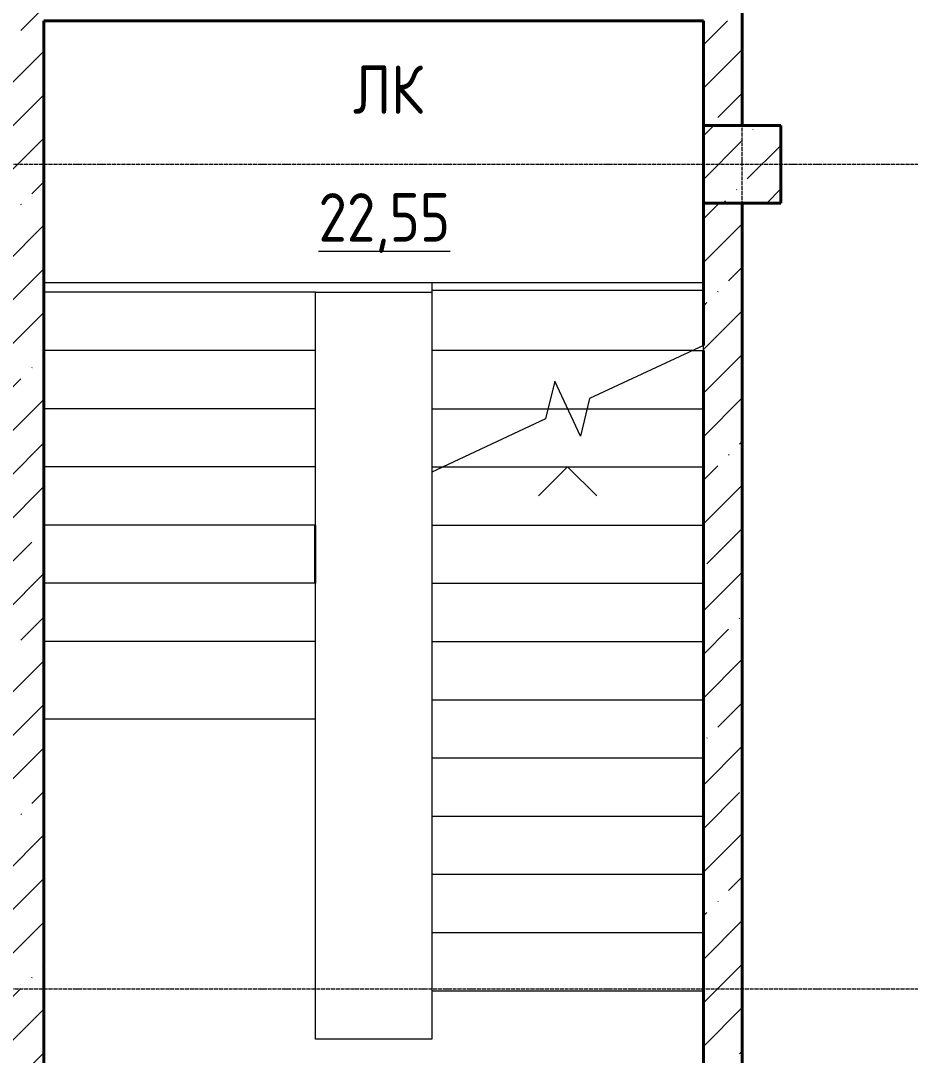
# Model space of a CAD drawing. Header units: millimetres. Extents: x 0 to 351840, y -132678 to 32417.
# Drawn here: x 311614 to 316200, y -40081 to -34748 of the extents above; entities that cross this region are included whole.
import ezdxf

# ---------------------------------------------------------------- set-up
doc = ezdxf.new("R2010")
doc.units = ezdxf.units.MM
doc.linetypes.add('BI_линия_сетки', pattern=[25, 20, -2.5, 0, -2.5])
for name, color, linetype, lineweight in [('Лестницы', 7, 'Continuous', 18), ('Марки помещений', 7, 'Continuous', 20), ('Несущие колонны', 7, 'Continuous', 18), ('Оси', 7, 'Continuous', 9), ('Перекрытие', 7, 'Continuous', 18), ('Потолки', 7, 'Continuous', 18), ('Стены наружные', 7, 'Continuous', 18), ('Стены несущие', 7, 'Continuous', 18), ('Стрелки вверх', 7, 'Continuous', 9)]:
    doc.layers.add(name, color=color, linetype=linetype, lineweight=lineweight)
doc.styles.add('GOST Common_1', font='GOST Common.ttf', dxfattribs={"width": 0.9, "height": 250})
pattern_1 = [(45, (2e-10, 1e-10), (-224.5064, 224.5064), []), (45, (224.5, 1e-10), (-224.5064, 224.5064), [396.875, -79.375, 3.353, -76.022])]

# ---------------------------------------------------------------- blocks, each defined once
blk = doc.blocks.new('_временные_конструкции_колонны_монолитные_прямоугольная - _временная_конструкция_колонна_400x400-V30-01 Этаж__0_000___Отделочный_')
at = {"layer": 'Несущие колонны', "lineweight": 9}
h = blk.add_hatch(dxfattribs=at)
h.set_pattern_fill('FP_32', color=9, style=0, pattern_type=2)
h.set_pattern_definition([(45, (-15900, -13900), (84.1895, 308.696), [396.875, -79.375, 3.353, -76.022])])
h.paths.add_polyline_path([(200, -200), (200, 200), (-200, 200), (-200, -200)])
at = {"layer": 'Несущие колонны', "color": 9, "lineweight": 40}
for p, q in [((200, 200), (-200, 200)), ((-200, 200), (-200, -200)), ((200, -200), (200, 200)), ((-200, -200), (200, -200))]:
    blk.add_line(p, q, dxfattribs=at)
blk = doc.blocks.new('A$C13a22a9d')
at = {"layer": 'Стены наружные', "lineweight": 9}
h = blk.add_hatch(dxfattribs=at)
h.set_pattern_fill('FP_34', color=9, style=0, pattern_type=2)
h.set_pattern_definition(pattern_1)
h.paths.add_polyline_path([(12300, 7700), (12300, 14840), (12100, 14840), (12100, 7700)])
h = blk.add_hatch(dxfattribs=at)
h.set_pattern_fill('FP_34', color=9, style=0, pattern_type=2)
h.set_pattern_definition(pattern_1)
h.paths.add_polyline_path([(15900, 14100), (15900, 14640), (15700, 14640), (15700, 14100)])
h = blk.add_hatch(dxfattribs=at)
h.set_pattern_fill('FP_34', color=9, style=0, pattern_type=2)
h.set_pattern_definition(pattern_1)
h.paths.add_polyline_path([(15700, 8100), (15900, 8100), (15900, 13700), (15700, 13700), (15700, 8714)])
at = {"layer": 'Лестницы', "color": 9}
for p, q in [((13700, 13240), (14300, 13240)), ((15700, 12966.4), (15113.3, 12692.8)), ((15700, 12940), (15700, 12966.4)), ((15643.4, 12940), (15700, 12940)), ((15643.4, 12940), (15700, 12940)), ((14934, 12781.6), (14886.7, 12587.2)), ((15066, 12498.4), (14934, 12781.6)), ((15113.3, 12692.8), (15066, 12498.4)), ((14886.7, 12587.2), (14300, 12313.6)), ((13700, 12040), (13696.2, 12040)), ((13700, 12040), (13696.2, 12040)), ((13700, 12040), (13700, 11740))]:
    blk.add_line(p, q, dxfattribs=at)
at = {"layer": 'Оси', "color": 9, "linetype": 'BI_линия_сетки'}
for p, q in [((15900, -3627.3), (15900, 29372.3)), ((-4869.1, 13900), (49050, 13900)), ((-4869.1, 9650), (49050, 9650))]:
    blk.add_line(p, q, dxfattribs=at)
at = {"layer": 'Перекрытие', "color": 9, "lineweight": 9}
for p, q in [((12300, 13290), (15700, 13290)), ((14300, 13290), (14300, 13249.3)), ((13700, 13240), (12300, 13240)), ((13700, 12040), (13700, 13240)), ((13700, 12940), (12300, 12940)), ((15643.4, 12940), (14300, 12940)), ((14300, 12940), (14300, 9390)), ((13700, 12640), (12300, 12640)), ((14300, 12640), (15700, 12640)), ((13700, 12340), (12300, 12340)), ((14300, 12340), (15700, 12340)), ((13696.2, 12040), (12300, 12040)), ((13696.2, 11740), (13696.2, 12040)), ((14300, 12040), (15700, 12040)), ((13700, 11740), (12300, 11740)), ((13700, 9390), (13700, 11740)), ((14300, 11740), (15700, 11740)), ((13700, 11440), (12300, 11440)), ((14300, 11440), (15700, 11440)), ((14300, 11140), (15700, 11140)), ((13700, 11040), (12300, 11040)), ((14300, 10840), (15700, 10840)), ((14300, 10540), (15700, 10540)), ((14300, 10240), (15700, 10240)), ((14300, 9940), (15700, 9940)), ((14300, 9640), (15700, 9640)), ((14300, 9390), (13700, 9390))]:
    blk.add_line(p, q, dxfattribs=at)
at = {"layer": 'Потолки', "color": 9}
for p, q in [((15699.9, 13249.2), (14300, 13249.3)), ((14300, 13249.3), (14300, 12940)), ((15699.9, 12966.4), (15699.9, 13249.2)), ((14300, 12340), (14299.9, 10669.3))]:
    blk.add_line(p, q, dxfattribs=at)
at = {"layer": 'Стены несущие', "color": 9, "lineweight": 40}
for p, q in [((15900, 14100), (15900, 18100)), ((12300, 7900), (12300, 14640)), ((12300, 14640), (15700, 14640)), ((15700, 14640), (15700, 14100)), ((15700, 13700), (15700, 12966.4)), ((15900, 8100), (15900, 13700)), ((15700, 12940), (15700, 8100))]:
    blk.add_line(p, q, dxfattribs=at)
at = {"layer": 'Стрелки вверх', "color": 9}
for q in [(14850, 12190), (15150, 12190)]:
    blk.add_line((15000, 12340), q, dxfattribs=at)
at = {"layer": 'Несущие колонны', "color": 9}
blk.add_blockref('_временные_конструкции_колонны_монолитные_прямоугольная - _временная_конструкция_колонна_400x400-V30-01 Этаж__0_000___Отделочный_', (15900, 13900), dxfattribs=at)
at = {"layer": 'Марки помещений', "color": 9, "lineweight": 9, "char_height": 250, "attachment_point": 1, "style": 'GOST Common_1'}
for s, insert, width in [('ЛК', (13894.2, 14410.4), 440.126), ('\\L22,55', (13715.6, 13751.3), 873.038)]:
    blk.add_mtext(s, dxfattribs=dict(at, insert=insert, width=width))

msp = doc.modelspace()

# ---------------------------------------------------------------- block references
msp.add_blockref('A$C13a22a9d', (299433.4, -49388.2))

doc.saveas('drawing.dxf')
